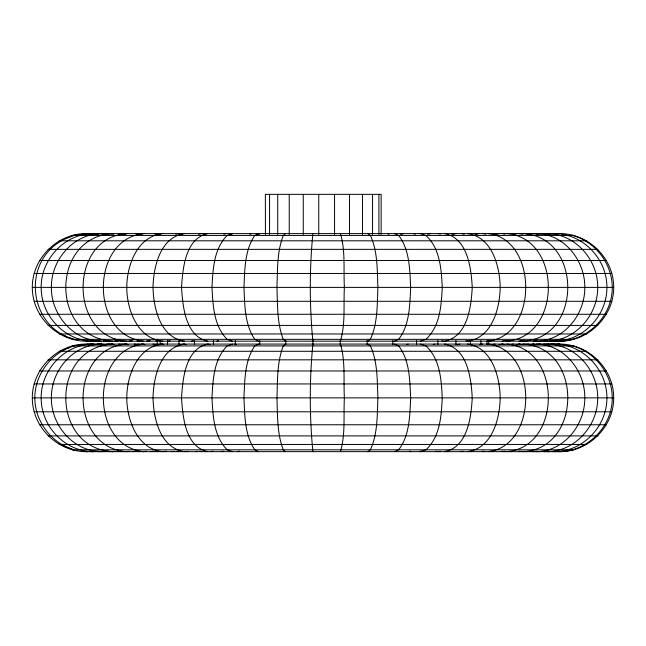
<?xml version="1.0" encoding="UTF-8"?>
<svg xmlns="http://www.w3.org/2000/svg" width="646" height="646" viewBox="0 0 646 646"><rect width="100%" height="100%" fill="white"/><g stroke="black" fill="none" stroke-linecap="round" stroke-linejoin="round"><path stroke-width="0.97" d="M88.106 341.169C58.374 342.227 32.235 317.17 32.3 287.381C32.122 258.602 57.292 233.416 86.079 233.602L559.92 233.602M88.106 451.651C58.374 452.701 32.235 427.652 32.3 397.863C32.122 369.076 57.292 343.898 86.079 344.076L559.92 344.076M86.079 341.169L559.92 341.169C588.708 341.354 613.878 316.169 613.7 287.381C613.765 257.601 587.626 232.544 557.894 233.602M86.079 451.651L559.92 451.651C588.708 451.829 613.878 426.651 613.7 397.863C613.765 368.083 587.626 343.026 557.894 344.076M312.882 233.602C309.434 269.116 309.434 305.655 312.882 341.169M312.882 344.076C309.434 379.598 309.434 416.129 312.882 451.651M340.426 341.169C345.594 324.026 343.397 305.178 344.383 287.381C343.397 269.592 345.594 250.745 340.426 233.602M340.426 451.651C345.594 434.508 343.397 415.653 344.383 397.863C343.397 380.074 345.594 361.227 340.426 344.076M285.467 233.602L283.255 235.435C276.94 251.883 277.618 270.036 276.94 287.381C277.618 304.734 276.94 322.887 283.255 339.336L285.467 341.169M285.467 344.076L283.255 345.909C276.94 362.366 277.618 380.518 276.94 397.863C277.618 415.217 276.94 433.361 283.255 449.818L285.467 451.651M61.451 240.805C21.035 263.762 29.223 327.619 74.306 339.336M367.744 341.169L370.376 339.336C377.813 323.218 377.143 304.759 377.902 287.381C377.143 270.012 377.813 251.552 370.376 235.435L367.744 233.602M367.744 451.651L370.376 449.818C377.813 433.7 377.143 415.233 377.902 397.863C377.143 380.494 377.813 362.026 370.376 345.909L367.744 344.076M258.553 233.602L254.774 235.435C244.487 250.454 244.85 269.891 243.93 287.381C244.85 304.88 244.487 324.316 254.774 339.336L258.553 341.169M258.553 344.076L254.774 345.909C244.487 360.928 244.85 380.373 243.93 397.863C244.85 415.362 244.487 434.798 254.774 449.818L258.553 451.651M249.865 234.328L251.544 233.602M394.456 341.169L398.655 339.336C409.863 324.752 409.734 304.952 410.678 287.381C409.734 269.818 409.863 250.01 398.655 235.435L394.456 233.602M394.456 451.651L398.655 449.818C409.863 435.234 409.734 415.426 410.678 397.863C409.734 380.3 409.863 360.492 398.655 345.909L394.456 344.076M60.498 240.805L74.306 235.435M60.498 351.287L65.109 349.365M66.95 348.598L69.72 347.443M74.306 345.909C51.454 352.248 34.916 374.195 34.787 397.863C34.916 421.531 51.454 443.487 74.306 449.818M400.245 234.256L402.046 233.602M401.755 234.256L403.597 233.602M232.52 233.602L227.206 235.435C213.721 248.775 212.914 269.552 211.985 287.381C212.914 305.219 213.721 325.996 227.206 339.336L232.52 341.169M232.52 344.076L227.206 345.909C213.721 359.257 212.914 380.026 211.985 397.863C212.914 415.701 213.721 436.47 227.206 449.818L232.52 451.651M406.592 344.625L408.215 344.076M237.785 451.651L239.408 451.102M223.896 234.207L225.801 233.602M420.199 341.169L425.908 339.336C440.12 326.44 441.355 305.348 442.268 287.381C441.355 269.422 440.12 248.33 425.908 235.435L420.199 233.602M420.199 451.651L425.908 449.818C440.12 436.914 441.355 415.83 442.268 397.863C441.355 379.896 440.12 358.813 425.908 345.909L420.199 344.076M221.239 451.651L223.177 451.102M427.442 234.07L429.178 233.602M216.822 341.169L218.558 340.7M207.705 233.602C185.313 238.398 182.673 268.752 181.542 287.381C182.673 306.018 185.313 336.372 207.705 341.169M207.705 344.076C185.313 348.88 182.673 379.234 181.542 397.863C182.673 416.492 185.313 446.846 207.705 451.651M438.295 451.651L440.225 451.126M428.879 234.07L430.64 233.602M198.693 234.288L201.366 233.602M444.634 341.169C467.736 336.663 471.168 306.656 472.242 287.381C471.168 268.114 467.736 238.108 444.634 233.602M433.159 344.552L434.984 344.076M211.016 451.651L212.841 451.183M444.634 451.651C467.736 447.137 471.168 417.13 472.242 397.863C471.168 378.596 467.736 348.59 444.634 344.076M184.457 233.602C160.192 237.171 153.506 266.669 153.005 287.381C153.506 308.094 160.192 337.6 184.457 341.169M184.457 344.076C160.192 347.653 153.506 377.151 153.005 397.863C153.506 418.576 160.192 448.074 184.457 451.651M195.536 451.651L197.353 451.239M461.543 451.651L463.352 451.239M451.74 234.215L454.558 233.602M191.442 341.169L193.324 340.757M175.76 234.207L178.587 233.602M453.064 234.215L455.915 233.602M467.413 341.169C492.066 338.003 499.826 308.513 500.198 287.381C499.826 266.257 492.066 236.767 467.413 233.602M467.413 451.651C492.066 448.486 499.826 418.996 500.198 397.863C499.826 376.731 492.066 347.249 467.413 344.076M456.988 344.698L459.92 344.076M186.08 451.651L188.034 451.239M163.075 233.602C137.517 235.822 126.842 265.086 126.778 287.381C126.842 309.684 137.517 338.948 163.075 341.169M163.075 344.076C137.517 346.304 126.842 375.568 126.778 397.863C126.842 420.166 137.517 449.422 163.075 451.651M482.925 451.651L484.799 451.288M171.925 451.651L173.847 451.288M154.838 234.151L157.753 233.602M154.838 344.625L157.753 344.076M488.247 341.169C538.207 335.395 538.207 239.375 488.247 233.602M488.247 451.651C538.207 445.877 538.207 349.849 488.247 344.076M474.834 234.151L477.782 233.602M168.218 341.169L170.189 340.805M476.029 234.151L479.001 233.602M479.873 344.568L482.61 344.076M163.39 451.651L166.127 451.158M143.864 233.602C89.842 238.745 89.842 336.025 143.864 341.169M143.864 344.076C89.842 349.22 89.842 446.507 143.864 451.651M502.136 341.169L504.05 340.838M502.136 451.651L505.01 451.15M136.209 234.102L139.156 233.602M136.209 344.576L139.156 344.076M506.844 341.169C562.157 336.582 562.157 238.188 506.844 233.602M506.844 451.651C562.157 447.056 562.157 348.67 506.844 344.076M492.252 344.568L495.207 344.076M150.793 451.651L153.748 451.158M494.812 234.199L498.462 233.602M147.538 341.169L150.276 340.725M495.862 234.199L499.528 233.602M146.472 341.169L149.218 340.725M127.068 233.602C68.436 236.84 68.436 337.931 127.068 341.169M127.068 344.076C68.436 347.322 68.436 448.405 127.068 451.651M518.932 341.169L521.815 340.717M498.946 344.673L502.677 344.076M143.323 451.651L146.125 451.199M518.932 451.651L521.815 451.191M119.13 234.207L123.047 233.602M119.13 344.689L123.047 344.076M522.953 341.169C582.692 338.359 582.684 236.412 522.953 233.602M522.953 451.651C582.684 448.833 582.684 346.894 522.953 344.076M509.549 344.673L513.505 344.076M132.495 451.651L135.466 451.199M512.577 234.151L516.259 233.602M129.741 341.169L132.503 340.757M112.921 233.602C50.105 236.638 50.105 338.133 112.921 341.169M513.465 234.151L517.163 233.602M128.837 341.169L131.614 340.757M112.921 344.076C50.105 347.112 50.105 448.615 112.921 451.651M533.079 341.169L535.93 340.749M533.079 451.651L535.93 451.231M105.782 234.167L109.634 233.602M105.782 344.641L109.634 344.076M536.366 341.169C564.289 340.943 585.139 314.142 584.792 287.381C585.139 260.629 564.289 233.828 536.366 233.602M516.049 344.625L519.796 344.076M126.204 451.651L129.014 451.239M536.366 451.651C564.289 451.425 585.139 424.616 584.792 397.863C585.139 371.111 564.289 344.302 536.366 344.076M101.616 233.602C73.394 233.658 51.05 259.942 51.365 287.381C51.05 314.828 73.394 341.112 101.616 341.169M101.616 344.076C73.394 344.14 51.05 370.416 51.365 397.863C51.05 425.31 73.394 451.586 101.616 451.651M544.384 341.169L547.17 340.781M544.384 451.651L547.17 451.255M95.358 234.127L99.113 233.602M526.926 234.151L530.883 233.602M115.117 341.169L118.089 340.757M95.358 344.601L99.113 344.076M546.887 341.169C575.198 341.153 598.002 315.046 597.703 287.381C598.002 259.724 575.198 233.618 546.887 233.602M524.762 344.625L528.678 344.076M117.322 451.651L120.261 451.239M546.887 451.651C575.198 451.635 598.002 425.528 597.703 397.863C598.002 370.198 575.198 344.092 546.887 344.076M527.629 234.151L531.601 233.602M114.399 341.169L117.378 340.757M93.307 233.602C64.786 233.521 40.916 259.224 41.174 287.381C40.916 315.547 64.786 341.25 93.307 341.169M93.307 344.076C64.786 343.995 40.916 369.698 41.174 397.863C40.916 426.029 64.786 451.732 93.307 451.651M552.693 341.169L555.584 340.781M529.978 344.584L533.685 344.076M112.315 451.651L115.093 451.271M552.693 451.651L555.584 451.255M87.735 234.127L91.619 233.602M87.735 344.601L91.619 344.076M554.381 341.169C582.967 341.274 607.143 315.692 606.901 287.381C607.183 258.432 581.909 232.584 552.693 233.602M554.381 451.651C582.967 451.756 607.143 426.174 606.901 397.863C607.183 368.914 581.909 343.066 552.693 344.076M73.41 235.435L88.106 233.602M73.41 345.909L88.106 344.076M557.894 341.169C586.956 341.791 612.473 316.395 612.255 287.381C612.125 263.673 595.483 241.741 572.59 235.435M536.648 344.584L540.476 344.076M105.524 451.651L108.391 451.271M557.894 451.651C586.956 452.273 612.473 426.869 612.255 397.863C612.125 374.155 595.483 352.223 572.59 345.909M537.286 234.232L542.616 233.602M103.384 341.169L109.634 341.169M540.217 344.584L544.11 344.076M101.89 451.651L104.805 451.271M544.731 234.232L550.029 233.602M95.971 341.169L99.274 340.789M544.731 344.584L548.696 344.076M97.304 451.651L100.275 451.271M546.25 344.665L553.218 344.076M92.782 451.651L98.814 451.183M548.898 234.191L553.711 233.602M92.289 341.169L95.22 340.822M549.245 344.665L553.953 344.076M92.047 451.651L95.81 451.183M72.158 235.435L573.842 235.435M59.19 240.805L586.81 240.805M48.054 249.356L597.946 249.356M39.503 260.491L606.497 260.491M34.133 273.468L611.867 273.468M32.3 287.381L613.7 287.381M34.133 301.302L611.867 301.302M39.503 314.279L606.497 314.279M48.054 325.414L597.946 325.414M59.19 333.966L586.81 333.966M72.158 339.336L573.842 339.336M72.158 345.909L573.842 345.909M59.19 351.287L586.81 351.287M48.054 359.83L597.946 359.83M39.503 370.974L606.497 370.974M34.133 383.942L611.867 383.942M32.3 397.863L613.7 397.863M34.133 411.785L611.867 411.785M39.503 424.761L606.497 424.761M48.054 435.897L597.946 435.897M59.19 444.448L586.81 444.448M72.158 449.818L573.842 449.818M91.869 233.602L98.337 234.191M93.872 233.602L98.547 234.191M549.326 340.822L554.131 341.169M91.934 344.076L99.234 344.665M547.695 451.183L554.066 451.651M99.218 233.602L104.547 234.232M543.415 340.789L546.782 341.169M98.031 344.076L101.987 344.584M544.998 451.271L547.97 451.651M100.954 344.076L104.862 344.584M542.115 451.271L545.046 451.651M108.447 233.602L113.769 234.232M534.113 340.789L537.553 341.169M106.663 344.076L110.466 344.584M536.487 451.271L539.337 451.651M110.991 344.076L114.713 344.584M532.215 451.271L535.009 451.651M96.294 340.781L99.113 341.169M96.294 451.255L99.113 451.651M544.384 233.602L548.099 234.127M544.384 344.076L548.099 344.601M118.84 344.076L122.732 344.625M524.245 451.239L527.16 451.651M121.206 233.602L125.049 234.151M521.911 340.757L524.794 341.169M122.013 233.602L125.841 234.151M521.112 340.757L523.987 341.169M124.5 344.076L128.279 344.625M518.665 451.239L521.5 451.651M106.743 451.231L109.634 451.651M533.079 233.602L536.874 234.167M533.079 344.076L536.874 344.641M134.376 344.076L138.292 344.673M508.685 451.199L511.624 451.651M137.275 233.602L141.135 234.199M138.26 233.602L142.104 234.199M504.857 340.725L508.725 341.169M120.108 340.717L123.047 341.169M120.108 451.191L123.047 451.651M501.894 451.199L504.728 451.651M518.932 233.602L522.767 234.207M518.932 344.076L522.767 344.689M141.272 344.076L145.051 344.673M137.194 340.838L139.156 341.169M153.005 344.076L155.92 344.568M490.08 451.158L492.995 451.651M136.209 451.15L139.156 451.651M156.389 233.602L159.247 234.094M487.706 340.838L489.611 341.169M502.136 233.602L505.01 234.102M157.543 233.602L160.378 234.094M502.136 344.076L505.01 344.576M161.024 344.076L163.801 344.568M482.199 451.158L484.976 451.651M155.807 340.805L157.753 341.169M155.807 451.288L157.753 451.651M469.682 451.288L471.572 451.651M482.925 233.602L485.744 234.151M178.248 233.602L181.001 234.151M465.919 340.805L467.752 341.169M179.54 233.602L182.269 234.151M183.44 344.076L186.105 344.625M460.784 451.288L462.56 451.651M176.697 451.239L178.587 451.651M461.543 233.602L464.256 234.207M445.926 451.239L447.71 451.651M202.473 233.602L205.057 234.215M441.799 340.757L443.527 341.169M203.886 233.602L205.832 234.07M208.149 344.076L210.023 344.552M435.977 451.183L437.851 451.651M199.582 451.191L201.366 451.651M438.295 233.602L440.225 234.127M419.916 451.102L421.806 451.651M228.684 233.602L230.485 234.151M230.194 233.602L231.962 234.151M234.74 344.076L236.42 344.625M409.58 451.102L411.26 451.651M413.48 233.602L415.249 234.207M64.188 335.5L66.95 336.655M68.799 337.422L73.41 339.336M64.188 445.982L66.95 447.129M68.799 447.896L73.41 449.818M256.446 233.602L257.964 234.256M258.029 233.602L259.514 234.256M387.447 233.602L388.957 234.328M488.683 340.603L488.683 344.641M487.011 340.603L487.011 344.641M480.866 340.603L480.866 344.641M470.409 340.603L470.409 344.641M455.939 340.603L455.939 344.641M437.843 340.603L437.843 344.641M416.613 340.603L416.613 344.641M392.825 340.603L392.825 344.641M381.148 234.45L381.148 194.349L265.361 194.349L265.433 234.45M378.911 194.349L378.911 234.45M372.54 194.349L372.54 234.45M367.138 340.603L367.138 344.641M362.487 194.349L362.487 234.45M349.502 194.349L349.502 234.45M340.24 340.603L340.24 344.641M334.555 194.349L334.555 234.45M318.753 194.349L318.753 234.45M312.882 340.603L312.882 344.641M303.265 194.349L303.265 234.45M289.238 194.349L289.238 234.45M285.79 340.603L285.79 344.641M277.723 194.349L277.723 234.45M269.56 194.349L269.56 234.45M259.724 340.603L259.724 344.641M235.37 340.603L235.37 344.641M213.414 340.603L213.414 344.641M194.454 340.603L194.454 344.641M178.99 340.603L178.99 344.641M167.459 340.603L167.459 344.641M160.168 340.603L160.168 344.641M157.317 340.603L157.317 344.641"/></g></svg>
